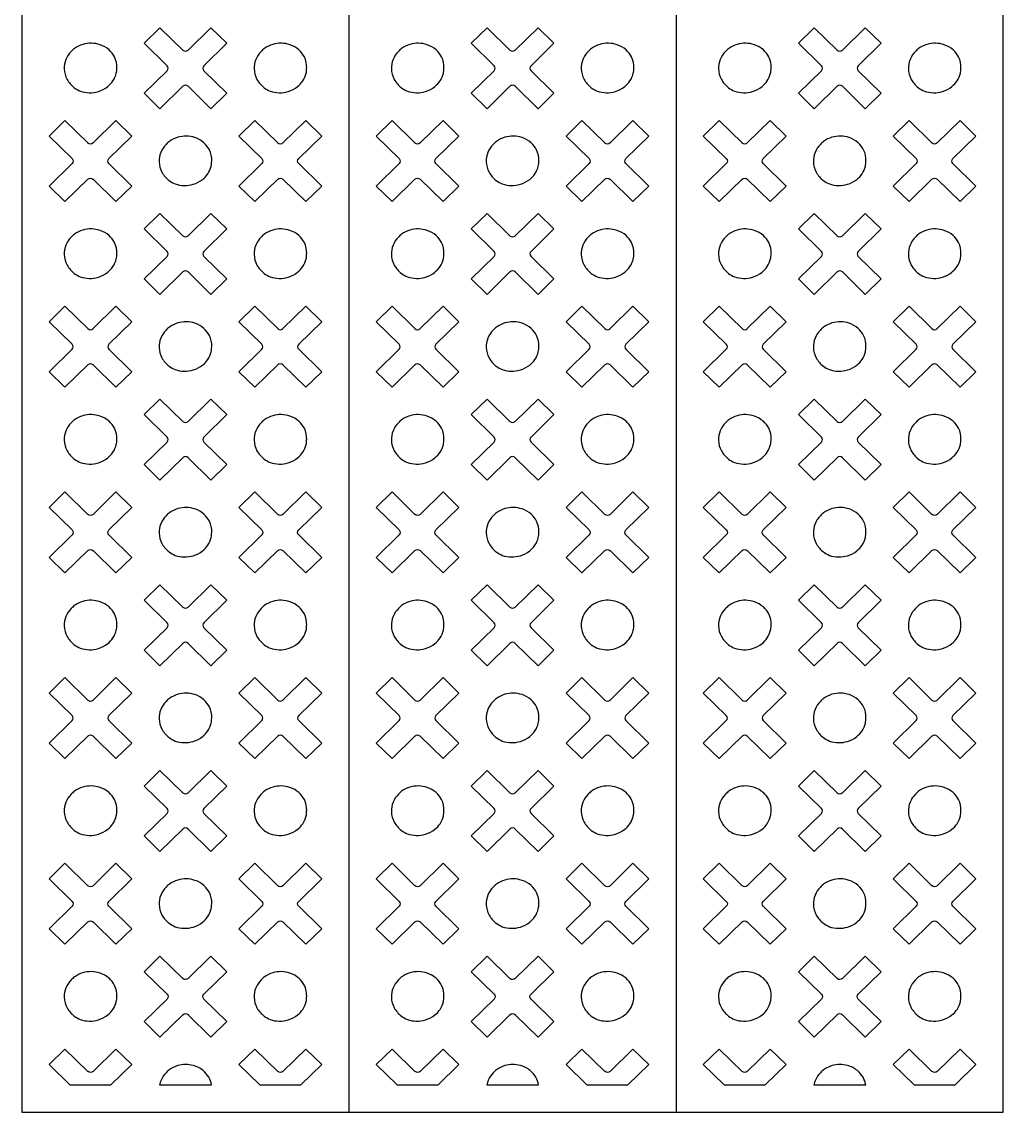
# Model space of a CAD drawing. Header units: millimetres. Extents: x -150 to 750, y -1000 to 1000.
# Drawn here: x -150 to 750, y -1000 to -1 of the extents above; entities that cross this region are included whole.
import ezdxf

# ---------------------------------------------------------------- set-up
doc = ezdxf.new("R2010")
doc.units = ezdxf.units.MM
doc.layers.add('Default', color=70, linetype='Continuous')

msp = doc.modelspace()

# ---------------------------------------------------------------- linework, layer by layer
at = {"layer": 'Default'}
for p, q in [((150, 1000), (150, -1000)), ((450, 1000), (450, -1000))]:
    msp.add_line(p, q, dxfattribs=at)
msp.add_lwpolyline([(-150, -1000), (750, -1000), (750, 1000), (-150, 1000)], close=True, dxfattribs=at)
for points in [[(16.97, -45.46), (38.04, -66.05), (23.47, -80.29), (2.49, -59.79, 0.397944), (-2.24, -59.73, 0.006463), (-2.31, -59.79), (-23.28, -80.29), (-37.85, -66.05), (-16.78, -45.46), (-16.78, -45.46, 0.420972), (-16.78, -40.95), (-37.85, -20.36), (-23.28, -6.12), (-2.31, -26.62, 0.397944), (2.42, -26.68, 0.006463), (2.49, -26.62), (23.47, -6.12), (38.04, -20.36), (16.97, -40.95), (16.97, -40.95, 0.420972)], [(316.97, -45.46), (338.04, -66.05), (323.47, -80.29), (302.49, -59.79, 0.397944), (297.76, -59.73, 0.006463), (297.69, -59.79), (276.72, -80.29), (262.15, -66.05), (283.22, -45.46), (283.22, -45.46, 0.420972), (283.22, -40.95), (262.15, -20.36), (276.72, -6.12), (297.69, -26.62, 0.397944), (302.42, -26.68, 0.006463), (302.49, -26.62), (323.47, -6.12), (338.04, -20.36), (316.97, -40.95), (316.97, -40.95, 0.420972)], [(616.97, -45.46), (638.04, -66.05), (623.47, -80.29), (602.49, -59.79, 0.397944), (597.76, -59.73, 0.006463), (597.69, -59.79), (576.72, -80.29), (562.15, -66.05), (583.22, -45.46), (583.22, -45.46, 0.420972), (583.22, -40.95), (562.15, -20.36), (576.72, -6.12), (597.69, -26.62, 0.397944), (602.42, -26.68, 0.006463), (602.49, -26.62), (623.47, -6.12), (638.04, -20.36), (616.97, -40.95), (616.97, -40.95, 0.420972)], [(-62.86, -43.09, 0.133083), (-64.98, -32.87, 0.093537), (-69.97, -26.44, 0.097606), (-78.2, -21.7, 0.155607), (-94.01, -21.4, 0.088418), (-101.67, -25.21, 0.044134), (-104.67, -27.87, 0.099121), (-109.55, -35.29, 0.103432), (-111.09, -43.81, 0.117114), (-108.46, -53.48, 0.105486), (-101.87, -61.04, 0.060402), (-96.39, -64.21, 0.156979), (-79.78, -64.5, 0.096198), (-71.19, -60.02, 0.076763), (-66.44, -54.87, 0.092223), (-63.38, -47.82, 0.057177), (-62.87, -43.22, -0.002419)], [(111.25, -43.09, 0.133083), (109.13, -32.87, 0.093537), (104.14, -26.44, 0.097606), (95.92, -21.7, 0.155607), (80.11, -21.4, 0.088418), (72.44, -25.21, 0.044134), (69.45, -27.87, 0.099121), (64.56, -35.29, 0.103432), (63.02, -43.81, 0.117114), (65.65, -53.48, 0.105486), (72.24, -61.04, 0.060402), (77.73, -64.21, 0.156979), (94.34, -64.5, 0.096198), (102.92, -60.02, 0.076763), (107.67, -54.87, 0.092223), (110.73, -47.82, 0.057177), (111.24, -43.22, -0.002419)], [(237.14, -43.09, 0.133083), (235.02, -32.87, 0.093537), (230.03, -26.44, 0.097606), (221.8, -21.7, 0.155607), (205.99, -21.4, 0.088418), (198.33, -25.21, 0.044134), (195.33, -27.87, 0.099121), (190.45, -35.29, 0.103432), (188.91, -43.81, 0.117114), (191.54, -53.48, 0.105486), (198.13, -61.04, 0.060402), (203.61, -64.21, 0.156979), (220.22, -64.5, 0.096198), (228.81, -60.02, 0.076763), (233.56, -54.87, 0.092223), (236.62, -47.82, 0.057177), (237.13, -43.22, -0.002419)], [(411.25, -43.09, 0.133083), (409.13, -32.87, 0.093537), (404.14, -26.44, 0.097606), (395.92, -21.7, 0.155607), (380.11, -21.4, 0.088418), (372.44, -25.21, 0.044134), (369.45, -27.87, 0.099121), (364.56, -35.29, 0.103432), (363.02, -43.81, 0.117114), (365.65, -53.48, 0.105486), (372.24, -61.04, 0.060402), (377.73, -64.21, 0.156979), (394.34, -64.5, 0.096198), (402.92, -60.02, 0.076763), (407.67, -54.87, 0.092223), (410.73, -47.82, 0.057177), (411.24, -43.22, -0.002419)], [(537.14, -43.09, 0.133083), (535.02, -32.87, 0.093537), (530.03, -26.44, 0.097606), (521.8, -21.7, 0.155607), (505.99, -21.4, 0.088418), (498.33, -25.21, 0.044134), (495.33, -27.87, 0.099121), (490.45, -35.29, 0.103432), (488.91, -43.81, 0.117114), (491.54, -53.48, 0.105486), (498.13, -61.04, 0.060402), (503.61, -64.21, 0.156979), (520.22, -64.5, 0.096198), (528.81, -60.02, 0.076763), (533.56, -54.87, 0.092223), (536.62, -47.82, 0.057177), (537.13, -43.22, -0.002419)], [(711.25, -43.09, 0.133083), (709.13, -32.87, 0.093537), (704.14, -26.44, 0.097606), (695.92, -21.7, 0.155607), (680.11, -21.4, 0.088418), (672.44, -25.21, 0.044134), (669.45, -27.87, 0.099121), (664.56, -35.29, 0.103432), (663.02, -43.81, 0.117114), (665.65, -53.48, 0.105486), (672.24, -61.04, 0.060402), (677.73, -64.21, 0.156979), (694.34, -64.5, 0.096198), (702.92, -60.02, 0.076763), (707.67, -54.87, 0.092223), (710.73, -47.82, 0.057177), (711.24, -43.22, -0.002419)], [(-103.93, -130.57), (-125, -151.16), (-110.43, -165.4), (-89.46, -144.9, -0.397944), (-84.72, -144.83, -0.006463), (-84.66, -144.9), (-63.68, -165.4), (-49.11, -151.16), (-70.18, -130.57), (-70.18, -130.57, -0.420972), (-70.18, -126.05), (-49.11, -105.46), (-63.68, -91.22), (-84.66, -111.72, -0.397944), (-89.39, -111.79, -0.006463), (-89.46, -111.72), (-110.43, -91.22), (-125, -105.46), (-103.93, -126.05), (-103.93, -126.05, -0.420972)], [(70.18, -130.57), (49.11, -151.16), (63.68, -165.4), (84.66, -144.9, -0.397944), (89.39, -144.83, -0.006463), (89.46, -144.9), (110.43, -165.4), (125, -151.16), (103.93, -130.57), (103.93, -130.57, -0.420972), (103.93, -126.05), (125, -105.46), (110.43, -91.22), (89.46, -111.72, -0.397944), (84.72, -111.79, -0.006463), (84.66, -111.72), (63.68, -91.22), (49.11, -105.46), (70.18, -126.05), (70.18, -126.05, -0.420972)], [(196.07, -130.57), (175, -151.16), (189.57, -165.4), (210.54, -144.9, -0.397944), (215.28, -144.83, -0.006463), (215.34, -144.9), (236.32, -165.4), (250.89, -151.16), (229.82, -130.57), (229.82, -130.57, -0.420972), (229.82, -126.05), (250.89, -105.46), (236.32, -91.22), (215.34, -111.72, -0.397944), (210.61, -111.79, -0.006463), (210.54, -111.72), (189.57, -91.22), (175, -105.46), (196.07, -126.05), (196.07, -126.05, -0.420972)], [(370.18, -130.57), (349.11, -151.16), (363.68, -165.4), (384.66, -144.9, -0.397944), (389.39, -144.83, -0.006463), (389.46, -144.9), (410.43, -165.4), (425, -151.16), (403.93, -130.57), (403.93, -130.57, -0.420972), (403.93, -126.05), (425, -105.46), (410.43, -91.22), (389.46, -111.72, -0.397944), (384.72, -111.79, -0.006463), (384.66, -111.72), (363.68, -91.22), (349.11, -105.46), (370.18, -126.05), (370.18, -126.05, -0.420972)], [(496.07, -130.57), (475, -151.16), (489.57, -165.4), (510.54, -144.9, -0.397944), (515.28, -144.83, -0.006463), (515.34, -144.9), (536.32, -165.4), (550.89, -151.16), (529.82, -130.57), (529.82, -130.57, -0.420972), (529.82, -126.05), (550.89, -105.46), (536.32, -91.22), (515.34, -111.72, -0.397944), (510.61, -111.79, -0.006463), (510.54, -111.72), (489.57, -91.22), (475, -105.46), (496.07, -126.05), (496.07, -126.05, -0.420972)], [(670.18, -130.57), (649.11, -151.16), (663.68, -165.4), (684.66, -144.9, -0.397944), (689.39, -144.83, -0.006463), (689.46, -144.9), (710.43, -165.4), (725, -151.16), (703.93, -130.57), (703.93, -130.57, -0.420972), (703.93, -126.05), (725, -105.46), (710.43, -91.22), (689.46, -111.72, -0.397944), (684.72, -111.79, -0.006463), (684.66, -111.72), (663.68, -91.22), (649.11, -105.46), (670.18, -126.05), (670.18, -126.05, -0.420972)], [(24.14, -128.19, 0.133083), (22.02, -117.97, 0.093537), (17.03, -111.54, 0.097606), (8.81, -106.81, 0.155607), (-7.01, -106.5, 0.088418), (-14.67, -110.32, 0.044134), (-17.67, -112.98, 0.099121), (-22.55, -120.4, 0.103432), (-24.09, -128.92, 0.117114), (-21.46, -138.58, 0.105486), (-14.87, -146.14, 0.060402), (-9.39, -149.31, 0.156979), (7.23, -149.6, 0.096198), (15.81, -145.12, 0.076763), (20.56, -139.97, 0.092223), (23.62, -132.92, 0.057177), (24.13, -128.32, -0.002419)], [(324.14, -128.19, 0.133083), (322.02, -117.97, 0.093537), (317.03, -111.54, 0.097606), (308.81, -106.81, 0.155607), (292.99, -106.5, 0.088418), (285.33, -110.32, 0.044134), (282.33, -112.98, 0.099121), (277.45, -120.4, 0.103432), (275.91, -128.92, 0.117114), (278.54, -138.58, 0.105486), (285.13, -146.14, 0.060402), (290.61, -149.31, 0.156979), (307.23, -149.6, 0.096198), (315.81, -145.12, 0.076763), (320.56, -139.97, 0.092223), (323.62, -132.92, 0.057177), (324.13, -128.32, -0.002419)], [(624.14, -128.19, 0.133083), (622.02, -117.97, 0.093537), (617.03, -111.54, 0.097606), (608.81, -106.81, 0.155607), (592.99, -106.5, 0.088418), (585.33, -110.32, 0.044134), (582.33, -112.98, 0.099121), (577.45, -120.4, 0.103432), (575.91, -128.92, 0.117114), (578.54, -138.58, 0.105486), (585.13, -146.14, 0.060402), (590.61, -149.31, 0.156979), (607.23, -149.6, 0.096198), (615.81, -145.12, 0.076763), (620.56, -139.97, 0.092223), (623.62, -132.92, 0.057177), (624.13, -128.32, -0.002419)], [(16.97, -215.63), (38.04, -236.23), (23.47, -250.47), (2.49, -229.96, 0.397944), (-2.24, -229.9, 0.006463), (-2.31, -229.96), (-23.28, -250.47), (-37.85, -236.23), (-16.78, -215.63), (-16.78, -215.63, 0.420972), (-16.78, -211.12), (-37.85, -190.53), (-23.28, -176.29), (-2.31, -196.79, 0.397944), (2.42, -196.86, 0.006463), (2.49, -196.79), (23.47, -176.29), (38.04, -190.53), (16.97, -211.12), (16.97, -211.12, 0.420972)], [(316.97, -215.63), (338.04, -236.23), (323.47, -250.47), (302.49, -229.96, 0.397944), (297.76, -229.9, 0.006463), (297.69, -229.96), (276.72, -250.47), (262.15, -236.23), (283.22, -215.63), (283.22, -215.63, 0.420972), (283.22, -211.12), (262.15, -190.53), (276.72, -176.29), (297.69, -196.79, 0.397944), (302.42, -196.86, 0.006463), (302.49, -196.79), (323.47, -176.29), (338.04, -190.53), (316.97, -211.12), (316.97, -211.12, 0.420972)], [(616.97, -215.63), (638.04, -236.23), (623.47, -250.47), (602.49, -229.96, 0.397944), (597.76, -229.9, 0.006463), (597.69, -229.96), (576.72, -250.47), (562.15, -236.23), (583.22, -215.63), (583.22, -215.63, 0.420972), (583.22, -211.12), (562.15, -190.53), (576.72, -176.29), (597.69, -196.79, 0.397944), (602.42, -196.86, 0.006463), (602.49, -196.79), (623.47, -176.29), (638.04, -190.53), (616.97, -211.12), (616.97, -211.12, 0.420972)], [(-62.86, -213.26, 0.133083), (-64.98, -203.04, 0.093537), (-69.97, -196.61, 0.097606), (-78.2, -191.88, 0.155607), (-94.01, -191.57, 0.088418), (-101.67, -195.39, 0.044134), (-104.67, -198.05, 0.099121), (-109.55, -205.47, 0.103432), (-111.09, -213.99, 0.117114), (-108.46, -223.65, 0.105486), (-101.87, -231.21, 0.060402), (-96.39, -234.38, 0.156979), (-79.78, -234.67, 0.096198), (-71.19, -230.19, 0.076763), (-66.44, -225.04, 0.092223), (-63.38, -217.99, 0.057177), (-62.87, -213.39, -0.002419)], [(111.25, -213.26, 0.133083), (109.13, -203.04, 0.093537), (104.14, -196.61, 0.097606), (95.92, -191.88, 0.155607), (80.11, -191.57, 0.088418), (72.44, -195.39, 0.044134), (69.45, -198.05, 0.099121), (64.56, -205.47, 0.103432), (63.02, -213.99, 0.117114), (65.65, -223.65, 0.105486), (72.24, -231.21, 0.060402), (77.73, -234.38, 0.156979), (94.34, -234.67, 0.096198), (102.92, -230.19, 0.076763), (107.67, -225.04, 0.092223), (110.73, -217.99, 0.057177), (111.24, -213.39, -0.002419)], [(237.14, -213.26, 0.133083), (235.02, -203.04, 0.093537), (230.03, -196.61, 0.097606), (221.8, -191.88, 0.155607), (205.99, -191.57, 0.088418), (198.33, -195.39, 0.044134), (195.33, -198.05, 0.099121), (190.45, -205.47, 0.103432), (188.91, -213.99, 0.117114), (191.54, -223.65, 0.105486), (198.13, -231.21, 0.060402), (203.61, -234.38, 0.156979), (220.22, -234.67, 0.096198), (228.81, -230.19, 0.076763), (233.56, -225.04, 0.092223), (236.62, -217.99, 0.057177), (237.13, -213.39, -0.002419)], [(411.25, -213.26, 0.133083), (409.13, -203.04, 0.093537), (404.14, -196.61, 0.097606), (395.92, -191.88, 0.155607), (380.11, -191.57, 0.088418), (372.44, -195.39, 0.044134), (369.45, -198.05, 0.099121), (364.56, -205.47, 0.103432), (363.02, -213.99, 0.117114), (365.65, -223.65, 0.105486), (372.24, -231.21, 0.060402), (377.73, -234.38, 0.156979), (394.34, -234.67, 0.096198), (402.92, -230.19, 0.076763), (407.67, -225.04, 0.092223), (410.73, -217.99, 0.057177), (411.24, -213.39, -0.002419)], [(537.14, -213.26, 0.133083), (535.02, -203.04, 0.093537), (530.03, -196.61, 0.097606), (521.8, -191.88, 0.155607), (505.99, -191.57, 0.088418), (498.33, -195.39, 0.044134), (495.33, -198.05, 0.099121), (490.45, -205.47, 0.103432), (488.91, -213.99, 0.117114), (491.54, -223.65, 0.105486), (498.13, -231.21, 0.060402), (503.61, -234.38, 0.156979), (520.22, -234.67, 0.096198), (528.81, -230.19, 0.076763), (533.56, -225.04, 0.092223), (536.62, -217.99, 0.057177), (537.13, -213.39, -0.002419)], [(711.25, -213.26, 0.133083), (709.13, -203.04, 0.093537), (704.14, -196.61, 0.097606), (695.92, -191.88, 0.155607), (680.11, -191.57, 0.088418), (672.44, -195.39, 0.044134), (669.45, -198.05, 0.099121), (664.56, -205.47, 0.103432), (663.02, -213.99, 0.117114), (665.65, -223.65, 0.105486), (672.24, -231.21, 0.060402), (677.73, -234.38, 0.156979), (694.34, -234.67, 0.096198), (702.92, -230.19, 0.076763), (707.67, -225.04, 0.092223), (710.73, -217.99, 0.057177), (711.24, -213.39, -0.002419)], [(-103.93, -296.23), (-125, -275.64), (-110.43, -261.4), (-89.46, -281.9, 0.397944), (-84.72, -281.96, 0.006463), (-84.66, -281.9), (-63.68, -261.4), (-49.11, -275.64), (-70.18, -296.23), (-70.18, -296.23, 0.420972), (-70.18, -300.74), (-49.11, -321.33), (-63.68, -335.57), (-84.66, -315.07, 0.397944), (-89.39, -315, 0.006463), (-89.46, -315.07), (-110.43, -335.57), (-125, -321.33), (-103.93, -300.74), (-103.93, -300.74, 0.420972)], [(70.18, -296.23), (49.11, -275.64), (63.68, -261.4), (84.66, -281.9, 0.397944), (89.39, -281.96, 0.006463), (89.46, -281.9), (110.43, -261.4), (125, -275.64), (103.93, -296.23), (103.93, -296.23, 0.420972), (103.93, -300.74), (125, -321.33), (110.43, -335.57), (89.46, -315.07, 0.397944), (84.72, -315, 0.006463), (84.66, -315.07), (63.68, -335.57), (49.11, -321.33), (70.18, -300.74), (70.18, -300.74, 0.420972)], [(196.07, -296.23), (175, -275.64), (189.57, -261.4), (210.54, -281.9, 0.397944), (215.28, -281.96, 0.006463), (215.34, -281.9), (236.32, -261.4), (250.89, -275.64), (229.82, -296.23), (229.82, -296.23, 0.420972), (229.82, -300.74), (250.89, -321.33), (236.32, -335.57), (215.34, -315.07, 0.397944), (210.61, -315, 0.006463), (210.54, -315.07), (189.57, -335.57), (175, -321.33), (196.07, -300.74), (196.07, -300.74, 0.420972)], [(370.18, -296.23), (349.11, -275.64), (363.68, -261.4), (384.66, -281.9, 0.397944), (389.39, -281.96, 0.006463), (389.46, -281.9), (410.43, -261.4), (425, -275.64), (403.93, -296.23), (403.93, -296.23, 0.420972), (403.93, -300.74), (425, -321.33), (410.43, -335.57), (389.46, -315.07, 0.397944), (384.72, -315, 0.006463), (384.66, -315.07), (363.68, -335.57), (349.11, -321.33), (370.18, -300.74), (370.18, -300.74, 0.420972)], [(496.07, -296.23), (475, -275.64), (489.57, -261.4), (510.54, -281.9, 0.397944), (515.28, -281.96, 0.006463), (515.34, -281.9), (536.32, -261.4), (550.89, -275.64), (529.82, -296.23), (529.82, -296.23, 0.420972), (529.82, -300.74), (550.89, -321.33), (536.32, -335.57), (515.34, -315.07, 0.397944), (510.61, -315, 0.006463), (510.54, -315.07), (489.57, -335.57), (475, -321.33), (496.07, -300.74), (496.07, -300.74, 0.420972)], [(670.18, -296.23), (649.11, -275.64), (663.68, -261.4), (684.66, -281.9, 0.397944), (689.39, -281.96, 0.006463), (689.46, -281.9), (710.43, -261.4), (725, -275.64), (703.93, -296.23), (703.93, -296.23, 0.420972), (703.93, -300.74), (725, -321.33), (710.43, -335.57), (689.46, -315.07, 0.397944), (684.72, -315, 0.006463), (684.66, -315.07), (663.68, -335.57), (649.11, -321.33), (670.18, -300.74), (670.18, -300.74, 0.420972)], [(24.14, -298.37, 0.133083), (22.02, -288.15, 0.093537), (17.03, -281.72, 0.097606), (8.81, -276.98, 0.155607), (-7.01, -276.68, 0.088418), (-14.67, -280.49, 0.044134), (-17.67, -283.15, 0.099121), (-22.55, -290.57, 0.103432), (-24.09, -299.09, 0.117114), (-21.46, -308.76, 0.105486), (-14.87, -316.32, 0.060402), (-9.39, -319.48, 0.156979), (7.23, -319.78, 0.096198), (15.81, -315.3, 0.076763), (20.56, -310.15, 0.092223), (23.62, -303.1, 0.057177), (24.13, -298.5, -0.002419)], [(324.14, -298.37, 0.133083), (322.02, -288.15, 0.093537), (317.03, -281.72, 0.097606), (308.81, -276.98, 0.155607), (292.99, -276.68, 0.088418), (285.33, -280.49, 0.044134), (282.33, -283.15, 0.099121), (277.45, -290.57, 0.103432), (275.91, -299.09, 0.117114), (278.54, -308.76, 0.105486), (285.13, -316.32, 0.060402), (290.61, -319.48, 0.156979), (307.23, -319.78, 0.096198), (315.81, -315.3, 0.076763), (320.56, -310.15, 0.092223), (323.62, -303.1, 0.057177), (324.13, -298.5, -0.002419)], [(624.14, -298.37, 0.133083), (622.02, -288.15, 0.093537), (617.03, -281.72, 0.097606), (608.81, -276.98, 0.155607), (592.99, -276.68, 0.088418), (585.33, -280.49, 0.044134), (582.33, -283.15, 0.099121), (577.45, -290.57, 0.103432), (575.91, -299.09, 0.117114), (578.54, -308.76, 0.105486), (585.13, -316.32, 0.060402), (590.61, -319.48, 0.156979), (607.23, -319.78, 0.096198), (615.81, -315.3, 0.076763), (620.56, -310.15, 0.092223), (623.62, -303.1, 0.057177), (624.13, -298.5, -0.002419)], [(16.97, -385.81), (38.04, -406.4), (23.47, -420.64), (2.49, -400.14, 0.397944), (-2.24, -400.07, 0.006463), (-2.31, -400.14), (-23.28, -420.64), (-37.85, -406.4), (-16.78, -385.81), (-16.78, -385.81, 0.420972), (-16.78, -381.3), (-37.85, -360.71), (-23.28, -346.47), (-2.31, -366.97, 0.397944), (2.42, -367.03, 0.006463), (2.49, -366.97), (23.47, -346.47), (38.04, -360.71), (16.97, -381.3), (16.97, -381.3, 0.420972)], [(316.97, -385.81), (338.04, -406.4), (323.47, -420.64), (302.49, -400.14, 0.397944), (297.76, -400.07, 0.006463), (297.69, -400.14), (276.72, -420.64), (262.15, -406.4), (283.22, -385.81), (283.22, -385.81, 0.420972), (283.22, -381.3), (262.15, -360.71), (276.72, -346.47), (297.69, -366.97, 0.397944), (302.42, -367.03, 0.006463), (302.49, -366.97), (323.47, -346.47), (338.04, -360.71), (316.97, -381.3), (316.97, -381.3, 0.420972)], [(616.97, -385.81), (638.04, -406.4), (623.47, -420.64), (602.49, -400.14, 0.397944), (597.76, -400.07, 0.006463), (597.69, -400.14), (576.72, -420.64), (562.15, -406.4), (583.22, -385.81), (583.22, -385.81, 0.420972), (583.22, -381.3), (562.15, -360.71), (576.72, -346.47), (597.69, -366.97, 0.397944), (602.42, -367.03, 0.006463), (602.49, -366.97), (623.47, -346.47), (638.04, -360.71), (616.97, -381.3), (616.97, -381.3, 0.420972)], [(-62.86, -383.44, 0.133083), (-64.98, -373.21, 0.093537), (-69.97, -366.79, 0.097606), (-78.2, -362.05, 0.155607), (-94.01, -361.75, 0.088418), (-101.67, -365.56, 0.044134), (-104.67, -368.22, 0.099121), (-109.55, -375.64, 0.103432), (-111.09, -384.16, 0.117114), (-108.46, -393.82, 0.105486), (-101.87, -401.39, 0.060402), (-96.39, -404.55, 0.156979), (-79.78, -404.85, 0.096198), (-71.19, -400.36, 0.076763), (-66.44, -395.22, 0.092223), (-63.38, -388.17, 0.057177), (-62.87, -383.56, -0.002419)], [(111.25, -383.44, 0.133083), (109.13, -373.21, 0.093537), (104.14, -366.79, 0.097606), (95.92, -362.05, 0.155607), (80.11, -361.75, 0.088418), (72.44, -365.56, 0.044134), (69.45, -368.22, 0.099121), (64.56, -375.64, 0.103432), (63.02, -384.16, 0.117114), (65.65, -393.82, 0.105486), (72.24, -401.39, 0.060402), (77.73, -404.55, 0.156979), (94.34, -404.85, 0.096198), (102.92, -400.36, 0.076763), (107.67, -395.22, 0.092223), (110.73, -388.17, 0.057177), (111.24, -383.56, -0.002419)], [(237.14, -383.44, 0.133083), (235.02, -373.21, 0.093537), (230.03, -366.79, 0.097606), (221.8, -362.05, 0.155607), (205.99, -361.75, 0.088418), (198.33, -365.56, 0.044134), (195.33, -368.22, 0.099121), (190.45, -375.64, 0.103432), (188.91, -384.16, 0.117114), (191.54, -393.82, 0.105486), (198.13, -401.39, 0.060402), (203.61, -404.55, 0.156979), (220.22, -404.85, 0.096198), (228.81, -400.36, 0.076763), (233.56, -395.22, 0.092223), (236.62, -388.17, 0.057177), (237.13, -383.56, -0.002419)], [(411.25, -383.44, 0.133083), (409.13, -373.21, 0.093537), (404.14, -366.79, 0.097606), (395.92, -362.05, 0.155607), (380.11, -361.75, 0.088418), (372.44, -365.56, 0.044134), (369.45, -368.22, 0.099121), (364.56, -375.64, 0.103432), (363.02, -384.16, 0.117114), (365.65, -393.82, 0.105486), (372.24, -401.39, 0.060402), (377.73, -404.55, 0.156979), (394.34, -404.85, 0.096198), (402.92, -400.36, 0.076763), (407.67, -395.22, 0.092223), (410.73, -388.17, 0.057177), (411.24, -383.56, -0.002419)], [(537.14, -383.44, 0.133083), (535.02, -373.21, 0.093537), (530.03, -366.79, 0.097606), (521.8, -362.05, 0.155607), (505.99, -361.75, 0.088418), (498.33, -365.56, 0.044134), (495.33, -368.22, 0.099121), (490.45, -375.64, 0.103432), (488.91, -384.16, 0.117114), (491.54, -393.82, 0.105486), (498.13, -401.39, 0.060402), (503.61, -404.55, 0.156979), (520.22, -404.85, 0.096198), (528.81, -400.36, 0.076763), (533.56, -395.22, 0.092223), (536.62, -388.17, 0.057177), (537.13, -383.56, -0.002419)], [(711.25, -383.44, 0.133083), (709.13, -373.21, 0.093537), (704.14, -366.79, 0.097606), (695.92, -362.05, 0.155607), (680.11, -361.75, 0.088418), (672.44, -365.56, 0.044134), (669.45, -368.22, 0.099121), (664.56, -375.64, 0.103432), (663.02, -384.16, 0.117114), (665.65, -393.82, 0.105486), (672.24, -401.39, 0.060402), (677.73, -404.55, 0.156979), (694.34, -404.85, 0.096198), (702.92, -400.36, 0.076763), (707.67, -395.22, 0.092223), (710.73, -388.17, 0.057177), (711.24, -383.56, -0.002419)], [(-103.93, -470.91), (-125, -491.5), (-110.43, -505.74), (-89.46, -485.24, -0.397944), (-84.72, -485.18, -0.006463), (-84.66, -485.24), (-63.68, -505.74), (-49.11, -491.5), (-70.18, -470.91), (-70.18, -470.91, -0.420972), (-70.18, -466.4), (-49.11, -445.81), (-63.68, -431.57), (-84.66, -452.07, -0.397944), (-89.39, -452.14, -0.006463), (-89.46, -452.07), (-110.43, -431.57), (-125, -445.81), (-103.93, -466.4), (-103.93, -466.4, -0.420972)], [(70.18, -470.91), (49.11, -491.5), (63.68, -505.74), (84.66, -485.24, -0.397944), (89.39, -485.18, -0.006463), (89.46, -485.24), (110.43, -505.74), (125, -491.5), (103.93, -470.91), (103.93, -470.91, -0.420972), (103.93, -466.4), (125, -445.81), (110.43, -431.57), (89.46, -452.07, -0.397944), (84.72, -452.14, -0.006463), (84.66, -452.07), (63.68, -431.57), (49.11, -445.81), (70.18, -466.4), (70.18, -466.4, -0.420972)], [(196.07, -470.91), (175, -491.5), (189.57, -505.74), (210.54, -485.24, -0.397944), (215.28, -485.18, -0.006463), (215.34, -485.24), (236.32, -505.74), (250.89, -491.5), (229.82, -470.91), (229.82, -470.91, -0.420972), (229.82, -466.4), (250.89, -445.81), (236.32, -431.57), (215.34, -452.07, -0.397944), (210.61, -452.14, -0.006463), (210.54, -452.07), (189.57, -431.57), (175, -445.81), (196.07, -466.4), (196.07, -466.4, -0.420972)], [(370.18, -470.91), (349.11, -491.5), (363.68, -505.74), (384.66, -485.24, -0.397944), (389.39, -485.18, -0.006463), (389.46, -485.24), (410.43, -505.74), (425, -491.5), (403.93, -470.91), (403.93, -470.91, -0.420972), (403.93, -466.4), (425, -445.81), (410.43, -431.57), (389.46, -452.07, -0.397944), (384.72, -452.14, -0.006463), (384.66, -452.07), (363.68, -431.57), (349.11, -445.81), (370.18, -466.4), (370.18, -466.4, -0.420972)], [(496.07, -470.91), (475, -491.5), (489.57, -505.74), (510.54, -485.24, -0.397944), (515.28, -485.18, -0.006463), (515.34, -485.24), (536.32, -505.74), (550.89, -491.5), (529.82, -470.91), (529.82, -470.91, -0.420972), (529.82, -466.4), (550.89, -445.81), (536.32, -431.57), (515.34, -452.07, -0.397944), (510.61, -452.14, -0.006463), (510.54, -452.07), (489.57, -431.57), (475, -445.81), (496.07, -466.4), (496.07, -466.4, -0.420972)], [(670.18, -470.91), (649.11, -491.5), (663.68, -505.74), (684.66, -485.24, -0.397944), (689.39, -485.18, -0.006463), (689.46, -485.24), (710.43, -505.74), (725, -491.5), (703.93, -470.91), (703.93, -470.91, -0.420972), (703.93, -466.4), (725, -445.81), (710.43, -431.57), (689.46, -452.07, -0.397944), (684.72, -452.14, -0.006463), (684.66, -452.07), (663.68, -431.57), (649.11, -445.81), (670.18, -466.4), (670.18, -466.4, -0.420972)], [(24.14, -468.54, 0.133083), (22.02, -458.32, 0.093537), (17.03, -451.89, 0.097606), (8.81, -447.16, 0.155607), (-7.01, -446.85, 0.088418), (-14.67, -450.67, 0.044134), (-17.67, -453.33, 0.099121), (-22.55, -460.75, 0.103432), (-24.09, -469.27, 0.117114), (-21.46, -478.93, 0.105486), (-14.87, -486.49, 0.060402), (-9.39, -489.66, 0.156979), (7.23, -489.95, 0.096198), (15.81, -485.47, 0.076763), (20.56, -480.32, 0.092223), (23.62, -473.27, 0.057177), (24.13, -468.67, -0.002419)], [(324.14, -468.54, 0.133083), (322.02, -458.32, 0.093537), (317.03, -451.89, 0.097606), (308.81, -447.16, 0.155607), (292.99, -446.85, 0.088418), (285.33, -450.67, 0.044134), (282.33, -453.33, 0.099121), (277.45, -460.75, 0.103432), (275.91, -469.27, 0.117114), (278.54, -478.93, 0.105486), (285.13, -486.49, 0.060402), (290.61, -489.66, 0.156979), (307.23, -489.95, 0.096198), (315.81, -485.47, 0.076763), (320.56, -480.32, 0.092223), (323.62, -473.27, 0.057177), (324.13, -468.67, -0.002419)], [(624.14, -468.54, 0.133083), (622.02, -458.32, 0.093537), (617.03, -451.89, 0.097606), (608.81, -447.16, 0.155607), (592.99, -446.85, 0.088418), (585.33, -450.67, 0.044134), (582.33, -453.33, 0.099121), (577.45, -460.75, 0.103432), (575.91, -469.27, 0.117114), (578.54, -478.93, 0.105486), (585.13, -486.49, 0.060402), (590.61, -489.66, 0.156979), (607.23, -489.95, 0.096198), (615.81, -485.47, 0.076763), (620.56, -480.32, 0.092223), (623.62, -473.27, 0.057177), (624.13, -468.67, -0.002419)], [(16.97, -555.98), (38.04, -576.57), (23.47, -590.81), (2.49, -570.31, 0.397944), (-2.24, -570.25, 0.006463), (-2.31, -570.31), (-23.28, -590.81), (-37.85, -576.57), (-16.78, -555.98), (-16.78, -555.98, 0.420972), (-16.78, -551.47), (-37.85, -530.88), (-23.28, -516.64), (-2.31, -537.14, 0.397944), (2.42, -537.21, 0.006463), (2.49, -537.14), (23.47, -516.64), (38.04, -530.88), (16.97, -551.47), (16.97, -551.47, 0.420972)], [(316.97, -555.98), (338.04, -576.57), (323.47, -590.81), (302.49, -570.31, 0.397944), (297.76, -570.25, 0.006463), (297.69, -570.31), (276.72, -590.81), (262.15, -576.57), (283.22, -555.98), (283.22, -555.98, 0.420972), (283.22, -551.47), (262.15, -530.88), (276.72, -516.64), (297.69, -537.14, 0.397944), (302.42, -537.21, 0.006463), (302.49, -537.14), (323.47, -516.64), (338.04, -530.88), (316.97, -551.47), (316.97, -551.47, 0.420972)], [(616.97, -555.98), (638.04, -576.57), (623.47, -590.81), (602.49, -570.31, 0.397944), (597.76, -570.25, 0.006463), (597.69, -570.31), (576.72, -590.81), (562.15, -576.57), (583.22, -555.98), (583.22, -555.98, 0.420972), (583.22, -551.47), (562.15, -530.88), (576.72, -516.64), (597.69, -537.14, 0.397944), (602.42, -537.21, 0.006463), (602.49, -537.14), (623.47, -516.64), (638.04, -530.88), (616.97, -551.47), (616.97, -551.47, 0.420972)], [(-62.86, -553.61, 0.133083), (-64.98, -543.39, 0.093537), (-69.97, -536.96, 0.097606), (-78.2, -532.23, 0.155607), (-94.01, -531.92, 0.088418), (-101.67, -535.74, 0.044134), (-104.67, -538.39, 0.099121), (-109.55, -545.82, 0.103432), (-111.09, -554.34, 0.117114), (-108.46, -564, 0.105486), (-101.87, -571.56, 0.060402), (-96.39, -574.73, 0.156979), (-79.78, -575.02, 0.096198), (-71.19, -570.54, 0.076763), (-66.44, -565.39, 0.092223), (-63.38, -558.34, 0.057177), (-62.87, -553.74, -0.002419)], [(111.25, -553.61, 0.133083), (109.13, -543.39, 0.093537), (104.14, -536.96, 0.097606), (95.92, -532.23, 0.155607), (80.11, -531.92, 0.088418), (72.44, -535.74, 0.044134), (69.45, -538.39, 0.099121), (64.56, -545.82, 0.103432), (63.02, -554.34, 0.117114), (65.65, -564, 0.105486), (72.24, -571.56, 0.060402), (77.73, -574.73, 0.156979), (94.34, -575.02, 0.096198), (102.92, -570.54, 0.076763), (107.67, -565.39, 0.092223), (110.73, -558.34, 0.057177), (111.24, -553.74, -0.002419)], [(237.14, -553.61, 0.133083), (235.02, -543.39, 0.093537), (230.03, -536.96, 0.097606), (221.8, -532.23, 0.155607), (205.99, -531.92, 0.088418), (198.33, -535.74, 0.044134), (195.33, -538.39, 0.099121), (190.45, -545.82, 0.103432), (188.91, -554.34, 0.117114), (191.54, -564, 0.105486), (198.13, -571.56, 0.060402), (203.61, -574.73, 0.156979), (220.22, -575.02, 0.096198), (228.81, -570.54, 0.076763), (233.56, -565.39, 0.092223), (236.62, -558.34, 0.057177), (237.13, -553.74, -0.002419)], [(411.25, -553.61, 0.133083), (409.13, -543.39, 0.093537), (404.14, -536.96, 0.097606), (395.92, -532.23, 0.155607), (380.11, -531.92, 0.088418), (372.44, -535.74, 0.044134), (369.45, -538.39, 0.099121), (364.56, -545.82, 0.103432), (363.02, -554.34, 0.117114), (365.65, -564, 0.105486), (372.24, -571.56, 0.060402), (377.73, -574.73, 0.156979), (394.34, -575.02, 0.096198), (402.92, -570.54, 0.076763), (407.67, -565.39, 0.092223), (410.73, -558.34, 0.057177), (411.24, -553.74, -0.002419)], [(537.14, -553.61, 0.133083), (535.02, -543.39, 0.093537), (530.03, -536.96, 0.097606), (521.8, -532.23, 0.155607), (505.99, -531.92, 0.088418), (498.33, -535.74, 0.044134), (495.33, -538.39, 0.099121), (490.45, -545.82, 0.103432), (488.91, -554.34, 0.117114), (491.54, -564, 0.105486), (498.13, -571.56, 0.060402), (503.61, -574.73, 0.156979), (520.22, -575.02, 0.096198), (528.81, -570.54, 0.076763), (533.56, -565.39, 0.092223), (536.62, -558.34, 0.057177), (537.13, -553.74, -0.002419)], [(711.25, -553.61, 0.133083), (709.13, -543.39, 0.093537), (704.14, -536.96, 0.097606), (695.92, -532.23, 0.155607), (680.11, -531.92, 0.088418), (672.44, -535.74, 0.044134), (669.45, -538.39, 0.099121), (664.56, -545.82, 0.103432), (663.02, -554.34, 0.117114), (665.65, -564, 0.105486), (672.24, -571.56, 0.060402), (677.73, -574.73, 0.156979), (694.34, -575.02, 0.096198), (702.92, -570.54, 0.076763), (707.67, -565.39, 0.092223), (710.73, -558.34, 0.057177), (711.24, -553.74, -0.002419)], [(-103.93, -636.58), (-125, -615.99), (-110.43, -601.75), (-89.46, -622.25, 0.397944), (-84.72, -622.31, 0.006463), (-84.66, -622.25), (-63.68, -601.75), (-49.11, -615.99), (-70.18, -636.58), (-70.18, -636.58, 0.420972), (-70.18, -641.09), (-49.11, -661.68), (-63.68, -675.92), (-84.66, -655.42, 0.397944), (-89.39, -655.35, 0.006463), (-89.46, -655.42), (-110.43, -675.92), (-125, -661.68), (-103.93, -641.09), (-103.93, -641.09, 0.420972)], [(70.18, -636.58), (49.11, -615.99), (63.68, -601.75), (84.66, -622.25, 0.397944), (89.39, -622.31, 0.006463), (89.46, -622.25), (110.43, -601.75), (125, -615.99), (103.93, -636.58), (103.93, -636.58, 0.420972), (103.93, -641.09), (125, -661.68), (110.43, -675.92), (89.46, -655.42, 0.397944), (84.72, -655.35, 0.006463), (84.66, -655.42), (63.68, -675.92), (49.11, -661.68), (70.18, -641.09), (70.18, -641.09, 0.420972)], [(196.07, -636.58), (175, -615.99), (189.57, -601.75), (210.54, -622.25, 0.397944), (215.28, -622.31, 0.006463), (215.34, -622.25), (236.32, -601.75), (250.89, -615.99), (229.82, -636.58), (229.82, -636.58, 0.420972), (229.82, -641.09), (250.89, -661.68), (236.32, -675.92), (215.34, -655.42, 0.397944), (210.61, -655.35, 0.006463), (210.54, -655.42), (189.57, -675.92), (175, -661.68), (196.07, -641.09), (196.07, -641.09, 0.420972)], [(370.18, -636.58), (349.11, -615.99), (363.68, -601.75), (384.66, -622.25, 0.397944), (389.39, -622.31, 0.006463), (389.46, -622.25), (410.43, -601.75), (425, -615.99), (403.93, -636.58), (403.93, -636.58, 0.420972), (403.93, -641.09), (425, -661.68), (410.43, -675.92), (389.46, -655.42, 0.397944), (384.72, -655.35, 0.006463), (384.66, -655.42), (363.68, -675.92), (349.11, -661.68), (370.18, -641.09), (370.18, -641.09, 0.420972)], [(496.07, -636.58), (475, -615.99), (489.57, -601.75), (510.54, -622.25, 0.397944), (515.28, -622.31, 0.006463), (515.34, -622.25), (536.32, -601.75), (550.89, -615.99), (529.82, -636.58), (529.82, -636.58, 0.420972), (529.82, -641.09), (550.89, -661.68), (536.32, -675.92), (515.34, -655.42, 0.397944), (510.61, -655.35, 0.006463), (510.54, -655.42), (489.57, -675.92), (475, -661.68), (496.07, -641.09), (496.07, -641.09, 0.420972)], [(670.18, -636.58), (649.11, -615.99), (663.68, -601.75), (684.66, -622.25, 0.397944), (689.39, -622.31, 0.006463), (689.46, -622.25), (710.43, -601.75), (725, -615.99), (703.93, -636.58), (703.93, -636.58, 0.420972), (703.93, -641.09), (725, -661.68), (710.43, -675.92), (689.46, -655.42, 0.397944), (684.72, -655.35, 0.006463), (684.66, -655.42), (663.68, -675.92), (649.11, -661.68), (670.18, -641.09), (670.18, -641.09, 0.420972)], [(24.14, -638.72, 0.133083), (22.02, -628.49, 0.093537), (17.03, -622.07, 0.097606), (8.81, -617.33, 0.155607), (-7.01, -617.03, 0.088418), (-14.67, -620.84, 0.044134), (-17.67, -623.5, 0.099121), (-22.55, -630.92, 0.103432), (-24.09, -639.44, 0.117114), (-21.46, -649.1, 0.105486), (-14.87, -656.67, 0.060402), (-9.39, -659.83, 0.156979), (7.23, -660.13, 0.096198), (15.81, -655.64, 0.076763), (20.56, -650.5, 0.092223), (23.62, -643.45, 0.057177), (24.13, -638.84, -0.002419)], [(324.14, -638.72, 0.133083), (322.02, -628.49, 0.093537), (317.03, -622.07, 0.097606), (308.81, -617.33, 0.155607), (292.99, -617.03, 0.088418), (285.33, -620.84, 0.044134), (282.33, -623.5, 0.099121), (277.45, -630.92, 0.103432), (275.91, -639.44, 0.117114), (278.54, -649.1, 0.105486), (285.13, -656.67, 0.060402), (290.61, -659.83, 0.156979), (307.23, -660.13, 0.096198), (315.81, -655.64, 0.076763), (320.56, -650.5, 0.092223), (323.62, -643.45, 0.057177), (324.13, -638.84, -0.002419)], [(624.14, -638.72, 0.133083), (622.02, -628.49, 0.093537), (617.03, -622.07, 0.097606), (608.81, -617.33, 0.155607), (592.99, -617.03, 0.088418), (585.33, -620.84, 0.044134), (582.33, -623.5, 0.099121), (577.45, -630.92, 0.103432), (575.91, -639.44, 0.117114), (578.54, -649.1, 0.105486), (585.13, -656.67, 0.060402), (590.61, -659.83, 0.156979), (607.23, -660.13, 0.096198), (615.81, -655.64, 0.076763), (620.56, -650.5, 0.092223), (623.62, -643.45, 0.057177), (624.13, -638.84, -0.002419)], [(16.97, -726.16), (38.04, -746.75), (23.47, -760.99), (2.49, -740.49, 0.397944), (-2.24, -740.42, 0.006463), (-2.31, -740.49), (-23.28, -760.99), (-37.85, -746.75), (-16.78, -726.16), (-16.78, -726.16, 0.420972), (-16.78, -721.65), (-37.85, -701.06), (-23.28, -686.82), (-2.31, -707.32, 0.397944), (2.42, -707.38, 0.006463), (2.49, -707.32), (23.47, -686.82), (38.04, -701.06), (16.97, -721.65), (16.97, -721.65, 0.420972)], [(316.97, -726.16), (338.04, -746.75), (323.47, -760.99), (302.49, -740.49, 0.397944), (297.76, -740.42, 0.006463), (297.69, -740.49), (276.72, -760.99), (262.15, -746.75), (283.22, -726.16), (283.22, -726.16, 0.420972), (283.22, -721.65), (262.15, -701.06), (276.72, -686.82), (297.69, -707.32, 0.397944), (302.42, -707.38, 0.006463), (302.49, -707.32), (323.47, -686.82), (338.04, -701.06), (316.97, -721.65), (316.97, -721.65, 0.420972)], [(616.97, -726.16), (638.04, -746.75), (623.47, -760.99), (602.49, -740.49, 0.397944), (597.76, -740.42, 0.006463), (597.69, -740.49), (576.72, -760.99), (562.15, -746.75), (583.22, -726.16), (583.22, -726.16, 0.420972), (583.22, -721.65), (562.15, -701.06), (576.72, -686.82), (597.69, -707.32, 0.397944), (602.42, -707.38, 0.006463), (602.49, -707.32), (623.47, -686.82), (638.04, -701.06), (616.97, -721.65), (616.97, -721.65, 0.420972)], [(-62.86, -723.79, 0.133083), (-64.98, -713.56, 0.093537), (-69.97, -707.14, 0.097606), (-78.2, -702.4, 0.155607), (-94.01, -702.09, 0.088418), (-101.67, -705.91, 0.044134), (-104.67, -708.57, 0.099121), (-109.55, -715.99, 0.103432), (-111.09, -724.51, 0.117114), (-108.46, -734.17, 0.105486), (-101.87, -741.74, 0.060402), (-96.39, -744.9, 0.156979), (-79.78, -745.2, 0.096198), (-71.19, -740.71, 0.076763), (-66.44, -735.57, 0.092223), (-63.38, -728.52, 0.057177), (-62.87, -723.91, -0.002419)], [(111.25, -723.79, 0.133083), (109.13, -713.56, 0.093537), (104.14, -707.14, 0.097606), (95.92, -702.4, 0.155607), (80.11, -702.09, 0.088418), (72.44, -705.91, 0.044134), (69.45, -708.57, 0.099121), (64.56, -715.99, 0.103432), (63.02, -724.51, 0.117114), (65.65, -734.17, 0.105486), (72.24, -741.74, 0.060402), (77.73, -744.9, 0.156979), (94.34, -745.2, 0.096198), (102.92, -740.71, 0.076763), (107.67, -735.57, 0.092223), (110.73, -728.52, 0.057177), (111.24, -723.91, -0.002419)], [(237.14, -723.79, 0.133083), (235.02, -713.56, 0.093537), (230.03, -707.14, 0.097606), (221.8, -702.4, 0.155607), (205.99, -702.09, 0.088418), (198.33, -705.91, 0.044134), (195.33, -708.57, 0.099121), (190.45, -715.99, 0.103432), (188.91, -724.51, 0.117114), (191.54, -734.17, 0.105486), (198.13, -741.74, 0.060402), (203.61, -744.9, 0.156979), (220.22, -745.2, 0.096198), (228.81, -740.71, 0.076763), (233.56, -735.57, 0.092223), (236.62, -728.52, 0.057177), (237.13, -723.91, -0.002419)], [(411.25, -723.79, 0.133083), (409.13, -713.56, 0.093537), (404.14, -707.14, 0.097606), (395.92, -702.4, 0.155607), (380.11, -702.09, 0.088418), (372.44, -705.91, 0.044134), (369.45, -708.57, 0.099121), (364.56, -715.99, 0.103432), (363.02, -724.51, 0.117114), (365.65, -734.17, 0.105486), (372.24, -741.74, 0.060402), (377.73, -744.9, 0.156979), (394.34, -745.2, 0.096198), (402.92, -740.71, 0.076763), (407.67, -735.57, 0.092223), (410.73, -728.52, 0.057177), (411.24, -723.91, -0.002419)], [(537.14, -723.79, 0.133083), (535.02, -713.56, 0.093537), (530.03, -707.14, 0.097606), (521.8, -702.4, 0.155607), (505.99, -702.09, 0.088418), (498.33, -705.91, 0.044134), (495.33, -708.57, 0.099121), (490.45, -715.99, 0.103432), (488.91, -724.51, 0.117114), (491.54, -734.17, 0.105486), (498.13, -741.74, 0.060402), (503.61, -744.9, 0.156979), (520.22, -745.2, 0.096198), (528.81, -740.71, 0.076763), (533.56, -735.57, 0.092223), (536.62, -728.52, 0.057177), (537.13, -723.91, -0.002419)], [(711.25, -723.79, 0.133083), (709.13, -713.56, 0.093537), (704.14, -707.14, 0.097606), (695.92, -702.4, 0.155607), (680.11, -702.09, 0.088418), (672.44, -705.91, 0.044134), (669.45, -708.57, 0.099121), (664.56, -715.99, 0.103432), (663.02, -724.51, 0.117114), (665.65, -734.17, 0.105486), (672.24, -741.74, 0.060402), (677.73, -744.9, 0.156979), (694.34, -745.2, 0.096198), (702.92, -740.71, 0.076763), (707.67, -735.57, 0.092223), (710.73, -728.52, 0.057177), (711.24, -723.91, -0.002419)], [(-103.93, -811.26), (-125, -831.85), (-110.43, -846.09), (-89.46, -825.59, -0.397944), (-84.72, -825.53, -0.006463), (-84.66, -825.59), (-63.68, -846.09), (-49.11, -831.85), (-70.18, -811.26), (-70.18, -811.26, -0.420972), (-70.18, -806.75), (-49.11, -786.16), (-63.68, -771.92), (-84.66, -792.42, -0.397944), (-89.39, -792.49, -0.006463), (-89.46, -792.42), (-110.43, -771.92), (-125, -786.16), (-103.93, -806.75), (-103.93, -806.75, -0.420972)], [(70.18, -811.26), (49.11, -831.85), (63.68, -846.09), (84.66, -825.59, -0.397944), (89.39, -825.53, -0.006463), (89.46, -825.59), (110.43, -846.09), (125, -831.85), (103.93, -811.26), (103.93, -811.26, -0.420972), (103.93, -806.75), (125, -786.16), (110.43, -771.92), (89.46, -792.42, -0.397944), (84.72, -792.49, -0.006463), (84.66, -792.42), (63.68, -771.92), (49.11, -786.16), (70.18, -806.75), (70.18, -806.75, -0.420972)], [(196.07, -811.26), (175, -831.85), (189.57, -846.09), (210.54, -825.59, -0.397944), (215.28, -825.53, -0.006463), (215.34, -825.59), (236.32, -846.09), (250.89, -831.85), (229.82, -811.26), (229.82, -811.26, -0.420972), (229.82, -806.75), (250.89, -786.16), (236.32, -771.92), (215.34, -792.42, -0.397944), (210.61, -792.49, -0.006463), (210.54, -792.42), (189.57, -771.92), (175, -786.16), (196.07, -806.75), (196.07, -806.75, -0.420972)], [(370.18, -811.26), (349.11, -831.85), (363.68, -846.09), (384.66, -825.59, -0.397944), (389.39, -825.53, -0.006463), (389.46, -825.59), (410.43, -846.09), (425, -831.85), (403.93, -811.26), (403.93, -811.26, -0.420972), (403.93, -806.75), (425, -786.16), (410.43, -771.92), (389.46, -792.42, -0.397944), (384.72, -792.49, -0.006463), (384.66, -792.42), (363.68, -771.92), (349.11, -786.16), (370.18, -806.75), (370.18, -806.75, -0.420972)], [(496.07, -811.26), (475, -831.85), (489.57, -846.09), (510.54, -825.59, -0.397944), (515.28, -825.53, -0.006463), (515.34, -825.59), (536.32, -846.09), (550.89, -831.85), (529.82, -811.26), (529.82, -811.26, -0.420972), (529.82, -806.75), (550.89, -786.16), (536.32, -771.92), (515.34, -792.42, -0.397944), (510.61, -792.49, -0.006463), (510.54, -792.42), (489.57, -771.92), (475, -786.16), (496.07, -806.75), (496.07, -806.75, -0.420972)], [(670.18, -811.26), (649.11, -831.85), (663.68, -846.09), (684.66, -825.59, -0.397944), (689.39, -825.53, -0.006463), (689.46, -825.59), (710.43, -846.09), (725, -831.85), (703.93, -811.26), (703.93, -811.26, -0.420972), (703.93, -806.75), (725, -786.16), (710.43, -771.92), (689.46, -792.42, -0.397944), (684.72, -792.49, -0.006463), (684.66, -792.42), (663.68, -771.92), (649.11, -786.16), (670.18, -806.75), (670.18, -806.75, -0.420972)], [(24.14, -808.89, 0.133083), (22.02, -798.67, 0.093537), (17.03, -792.24, 0.097606), (8.81, -787.51, 0.155607), (-7.01, -787.2, 0.088418), (-14.67, -791.02, 0.044134), (-17.67, -793.67, 0.099121), (-22.55, -801.1, 0.103432), (-24.09, -809.62, 0.117114), (-21.46, -819.28, 0.105486), (-14.87, -826.84, 0.060402), (-9.39, -830.01, 0.156979), (7.23, -830.3, 0.096198), (15.81, -825.82, 0.076763), (20.56, -820.67, 0.092223), (23.62, -813.62, 0.057177), (24.13, -809.02, -0.002419)], [(324.14, -808.89, 0.133083), (322.02, -798.67, 0.093537), (317.03, -792.24, 0.097606), (308.81, -787.51, 0.155607), (292.99, -787.2, 0.088418), (285.33, -791.02, 0.044134), (282.33, -793.67, 0.099121), (277.45, -801.1, 0.103432), (275.91, -809.62, 0.117114), (278.54, -819.28, 0.105486), (285.13, -826.84, 0.060402), (290.61, -830.01, 0.156979), (307.23, -830.3, 0.096198), (315.81, -825.82, 0.076763), (320.56, -820.67, 0.092223), (323.62, -813.62, 0.057177), (324.13, -809.02, -0.002419)], [(624.14, -808.89, 0.133083), (622.02, -798.67, 0.093537), (617.03, -792.24, 0.097606), (608.81, -787.51, 0.155607), (592.99, -787.2, 0.088418), (585.33, -791.02, 0.044134), (582.33, -793.67, 0.099121), (577.45, -801.1, 0.103432), (575.91, -809.62, 0.117114), (578.54, -819.28, 0.105486), (585.13, -826.84, 0.060402), (590.61, -830.01, 0.156979), (607.23, -830.3, 0.096198), (615.81, -825.82, 0.076763), (620.56, -820.67, 0.092223), (623.62, -813.62, 0.057177), (624.13, -809.02, -0.002419)], [(-16.78, -896.33), (-37.85, -916.92), (-23.28, -931.16), (-2.31, -910.66, -0.397944), (2.42, -910.6, -0.006463), (2.49, -910.66), (23.47, -931.16), (38.04, -916.92), (16.97, -896.33), (16.97, -896.33, -0.420972), (16.97, -891.82), (38.04, -871.23), (23.47, -856.99), (2.49, -877.49, -0.397944), (-2.24, -877.56, -0.006463), (-2.31, -877.49), (-23.28, -856.99), (-37.85, -871.23), (-16.78, -891.82), (-16.78, -891.82, -0.420972)], [(283.22, -896.33), (262.15, -916.92), (276.72, -931.16), (297.69, -910.66, -0.397944), (302.42, -910.6, -0.006463), (302.49, -910.66), (323.47, -931.16), (338.04, -916.92), (316.97, -896.33), (316.97, -896.33, -0.420972), (316.97, -891.82), (338.04, -871.23), (323.47, -856.99), (302.49, -877.49, -0.397944), (297.76, -877.56, -0.006463), (297.69, -877.49), (276.72, -856.99), (262.15, -871.23), (283.22, -891.82), (283.22, -891.82, -0.420972)], [(583.22, -896.33), (562.15, -916.92), (576.72, -931.16), (597.69, -910.66, -0.397944), (602.42, -910.6, -0.006463), (602.49, -910.66), (623.47, -931.16), (638.04, -916.92), (616.97, -896.33), (616.97, -896.33, -0.420972), (616.97, -891.82), (638.04, -871.23), (623.47, -856.99), (602.49, -877.49, -0.397944), (597.76, -877.56, -0.006463), (597.69, -877.49), (576.72, -856.99), (562.15, -871.23), (583.22, -891.82), (583.22, -891.82, -0.420972)], [(-62.86, -893.96, 0.133083), (-64.98, -883.74, 0.093537), (-69.97, -877.31, 0.097606), (-78.2, -872.58, 0.155607), (-94.01, -872.27, 0.088418), (-101.67, -876.08, 0.044134), (-104.67, -878.74, 0.099121), (-109.55, -886.17, 0.103432), (-111.09, -894.68, 0.117114), (-108.46, -904.35, 0.105486), (-101.87, -911.91, 0.060402), (-96.39, -915.08, 0.156979), (-79.78, -915.37, 0.096198), (-71.19, -910.89, 0.076763), (-66.44, -905.74, 0.092223), (-63.38, -898.69, 0.057177), (-62.87, -894.09, -0.002419)], [(111.25, -893.96, 0.133083), (109.13, -883.74, 0.093537), (104.14, -877.31, 0.097606), (95.92, -872.58, 0.155607), (80.11, -872.27, 0.088418), (72.44, -876.08, 0.044134), (69.45, -878.74, 0.099121), (64.56, -886.17, 0.103432), (63.02, -894.68, 0.117114), (65.65, -904.35, 0.105486), (72.24, -911.91, 0.060402), (77.73, -915.08, 0.156979), (94.34, -915.37, 0.096198), (102.92, -910.89, 0.076763), (107.67, -905.74, 0.092223), (110.73, -898.69, 0.057177), (111.24, -894.09, -0.002419)], [(237.14, -893.96, 0.133083), (235.02, -883.74, 0.093537), (230.03, -877.31, 0.097606), (221.8, -872.58, 0.155607), (205.99, -872.27, 0.088418), (198.33, -876.08, 0.044134), (195.33, -878.74, 0.099121), (190.45, -886.17, 0.103432), (188.91, -894.68, 0.117114), (191.54, -904.35, 0.105486), (198.13, -911.91, 0.060402), (203.61, -915.08, 0.156979), (220.22, -915.37, 0.096198), (228.81, -910.89, 0.076763), (233.56, -905.74, 0.092223), (236.62, -898.69, 0.057177), (237.13, -894.09, -0.002419)], [(411.25, -893.96, 0.133083), (409.13, -883.74, 0.093537), (404.14, -877.31, 0.097606), (395.92, -872.58, 0.155607), (380.11, -872.27, 0.088418), (372.44, -876.08, 0.044134), (369.45, -878.74, 0.099121), (364.56, -886.17, 0.103432), (363.02, -894.68, 0.117114), (365.65, -904.35, 0.105486), (372.24, -911.91, 0.060402), (377.73, -915.08, 0.156979), (394.34, -915.37, 0.096198), (402.92, -910.89, 0.076763), (407.67, -905.74, 0.092223), (410.73, -898.69, 0.057177), (411.24, -894.09, -0.002419)], [(537.14, -893.96, 0.133083), (535.02, -883.74, 0.093537), (530.03, -877.31, 0.097606), (521.8, -872.58, 0.155607), (505.99, -872.27, 0.088418), (498.33, -876.08, 0.044134), (495.33, -878.74, 0.099121), (490.45, -886.17, 0.103432), (488.91, -894.68, 0.117114), (491.54, -904.35, 0.105486), (498.13, -911.91, 0.060402), (503.61, -915.08, 0.156979), (520.22, -915.37, 0.096198), (528.81, -910.89, 0.076763), (533.56, -905.74, 0.092223), (536.62, -898.69, 0.057177), (537.13, -894.09, -0.002419)], [(711.25, -893.96, 0.133083), (709.13, -883.74, 0.093537), (704.14, -877.31, 0.097606), (695.92, -872.58, 0.155607), (680.11, -872.27, 0.088418), (672.44, -876.08, 0.044134), (669.45, -878.74, 0.099121), (664.56, -886.17, 0.103432), (663.02, -894.68, 0.117114), (665.65, -904.35, 0.105486), (672.24, -911.91, 0.060402), (677.73, -915.08, 0.156979), (694.34, -915.37, 0.096198), (702.92, -910.89, 0.076763), (707.67, -905.74, 0.092223), (710.73, -898.69, 0.057177), (711.24, -894.09, -0.002419)], [(-84.67, -962.61, -0.384107), (-89.28, -962.75, -0.012852), (-89.46, -962.6), (-110.43, -942.1), (-125, -956.34), (-105.9, -975), (-68.21, -975), (-49.11, -956.34), (-63.68, -942.1), (-84.66, -962.6, -0.001223)], [(89.44, -962.61, -0.384107), (84.83, -962.75, -0.012852), (84.66, -962.6), (63.68, -942.1), (49.11, -956.34), (68.21, -975), (105.9, -975), (125, -956.34), (110.43, -942.1), (89.45, -962.6, -0.001223)], [(215.33, -962.61, -0.384107), (210.72, -962.75, -0.012852), (210.54, -962.6), (189.57, -942.1), (175, -956.34), (194.1, -975), (231.79, -975), (250.89, -956.34), (236.32, -942.1), (215.34, -962.6, -0.001223)], [(389.44, -962.61, -0.384107), (384.83, -962.75, -0.012852), (384.66, -962.6), (363.68, -942.1), (349.11, -956.34), (368.21, -975), (405.9, -975), (425, -956.34), (410.43, -942.1), (389.45, -962.6, -0.001223)], [(515.33, -962.61, -0.384107), (510.72, -962.75, -0.012852), (510.54, -962.6), (489.57, -942.1), (475, -956.34), (494.1, -975), (531.79, -975), (550.89, -956.34), (536.32, -942.1), (515.34, -962.6, -0.001223)], [(689.44, -962.61, -0.384107), (684.83, -962.75, -0.012852), (684.66, -962.6), (663.68, -942.1), (649.11, -956.34), (668.21, -975), (705.9, -975), (725, -956.34), (710.43, -942.1), (689.45, -962.6, -0.001223)], [(23.89, -975, 0.092653), (21.5, -967.99, 0.091227), (16.32, -961.87, 0.103959), (7.21, -957.21, 0.138699), (-6.93, -957.35, 0.091439), (-14.81, -961.29, 0.041448), (-17.61, -963.79, 0.091765), (-22.25, -970.68, 0.052919), (-23.6, -975)], [(323.89, -975, 0.092653), (321.5, -967.99, 0.091227), (316.32, -961.87, 0.103959), (307.21, -957.21, 0.138699), (293.07, -957.35, 0.091439), (285.19, -961.29, 0.041448), (282.39, -963.79, 0.091765), (277.75, -970.68, 0.052919), (276.4, -975)], [(623.89, -975, 0.092653), (621.5, -967.99, 0.091227), (616.32, -961.87, 0.103959), (607.21, -957.21, 0.138699), (593.07, -957.35, 0.091439), (585.19, -961.29, 0.041448), (582.39, -963.79, 0.091765), (577.75, -970.68, 0.052919), (576.4, -975)]]:
    msp.add_lwpolyline(points, format="xyb", close=True, dxfattribs=at)

doc.saveas('drawing.dxf')
